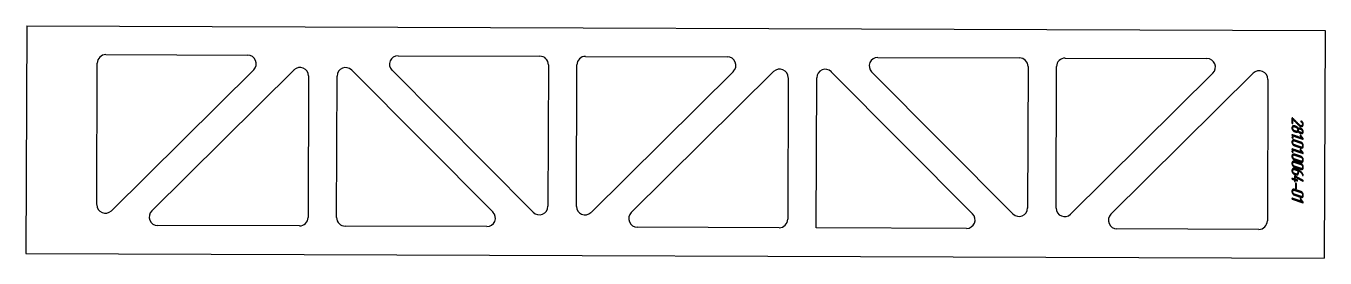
# Model space of a CAD drawing. Header units: millimetres. Extents: x 29 to 2308, y 53 to 461.
import ezdxf

# ---------------------------------------------------------------- set-up
doc = ezdxf.new("R2010")
doc.units = ezdxf.units.MM
doc.linetypes.add('K5LT_BASIC', pattern=[0])
doc.layers.add('Engraving', color=7, linetype='Continuous')

msp = doc.modelspace()

# ---------------------------------------------------------------- linework, layer by layer
at = {"color": 143, "linetype": 'K5LT_BASIC', "lineweight": 25, "true_color": 0x33acca}
for p, q in [((30.7, 461.3), (29.3, 61.3)), ((30.7, 461.3), (2308.2, 453.2)), ((2308.2, 453.2), (2306.8, 53.2)), ((169.5, 410.8), (418.3, 409.9)), ((153.5, 147.1), (154.4, 395.9)), ((682.1, 409), (930.9, 408.1)), ((945.8, 393), (944.9, 144.3)), ((994.9, 144.1), (995.8, 392.9)), ((1010.9, 407.8), (1259.7, 406.9)), ((1523.5, 406), (1772.3, 405.1)), ((1787.2, 390), (1786.4, 141.2)), ((1836.4, 141.1), (1837.2, 389.9)), ((1852.3, 404.8), (2101.1, 403.9)), ((428.8, 384.3), (179.1, 136.4)), ((249.8, 136.1), (499.5, 384)), ((525, 373.3), (524.2, 124.5)), ((574.2, 124.4), (575, 373.1)), ((600.7, 383.7), (848.6, 134)), ((919.3, 133.7), (671.4, 383.4)), ((1270.2, 381.3), (1020.5, 133.4)), ((1091.2, 133.1), (1340.9, 381)), ((1366.5, 370.3), (1365.6, 121.5)), ((1415.5, 106.4), (1416.5, 370.1)), ((1442.1, 380.7), (1690, 131)), ((1760.7, 130.7), (1512.8, 380.4)), ((2111.6, 378.3), (1861.9, 130.4)), ((1932.6, 130.1), (2182.3, 378)), ((2207.9, 367.3), (2207, 118.5)), ((509.1, 109.6), (260.3, 110.5)), ((837.9, 108.4), (589.1, 109.3)), ((1350.5, 106.6), (1101.7, 107.5)), ((1679.3, 105.4), (1415.5, 106.4)), ((2191.9, 103.6), (1943.1, 104.5)), ((29.3, 61.3), (2306.8, 53.2))]:
    msp.add_line(p, q, dxfattribs=at)
for centre, start, end in [((169.4, 395.8), 89.7954, 179.7954), ((418.2, 394.9), 314.7954, 89.7954), ((510, 373.4), 359.7954, 134.7954), ((590, 373.1), 44.7954, 179.7954), ((682, 394), 89.7954, 224.7954), ((930.8, 393.1), 359.7954, 89.7954), ((1010.8, 392.8), 89.7954, 179.7954), ((1259.6, 391.9), 314.7954, 89.7954), ((1523.5, 391), 89.7954, 224.7954), ((1772.2, 390.1), 359.7954, 89.7954), ((1852.2, 389.8), 89.7954, 179.7954), ((2101, 388.9), 314.7954, 89.7954), ((1351.5, 370.4), 359.7954, 134.7954), ((1431.5, 370.1), 44.7954, 179.7954), ((2192.9, 367.4), 359.7954, 134.7954), ((168.5, 147), 179.7954, 314.7954), ((929.9, 144.3), 224.7954, 359.7954), ((1009.9, 144), 179.7954, 314.7954), ((1771.4, 141.3), 224.7954, 359.7954), ((1851.4, 141), 179.7954, 314.7954), ((260.4, 125.5), 134.7954, 269.7954), ((509.2, 124.6), 269.7954, 359.7954), ((589.2, 124.3), 179.7954, 269.7954), ((837.9, 123.4), 269.7954, 44.7954), ((1101.8, 122.5), 134.7954, 269.7954), ((1350.6, 121.6), 269.7954, 359.7954), ((1679.4, 120.4), 269.7954, 44.7954), ((1943.2, 119.5), 134.7954, 269.7954), ((2192, 118.6), 269.7954, 359.7954)]:
    msp.add_arc(centre, 15, start, end, dxfattribs=at)
at = {"layer": 'Engraving', "color": 143, "linetype": 'K5LT_BASIC', "lineweight": 25, "true_color": 0x33acca}
for points, knots in [([(2250.2, 290.5), (2250.2, 294.8), (2250.2, 299), (2250.2, 299.3), (2250.5, 299.5), (2250.7, 299.6), (2251, 299.5), (2251.2, 299.4), (2251.3, 299.3), (2257.2, 293.3), (2263.1, 287.4), (2263.4, 287.2), (2263.7, 287), (2263.9, 286.8), (2264.2, 286.6), (2264.7, 286.2), (2265.2, 286), (2266.7, 285.6), (2267.7, 286.4), (2268.1, 286.7), (2268.4, 287.3), (2268.7, 287.9), (2268.7, 288.7), (2268.7, 289.6), (2268.1, 290.7), (2267.6, 291.7), (2266.3, 292.7), (2266, 292.8), (2265.9, 293), (2265.8, 293.2), (2265.8, 293.5), (2265.8, 293.8), (2266, 293.9), (2266.2, 294.1), (2266.5, 294), (2266.6, 293.9), (2266.8, 293.8), (2268.5, 292.7), (2269.4, 291.1), (2270.1, 289.7), (2270.1, 288.2), (2270.1, 286.2), (2268.7, 285.1), (2267.3, 283.9), (2265.2, 284.6), (2264.6, 284.8), (2263.9, 285.3), (2263.2, 285.7), (2262.3, 286.5), (2257, 291.9), (2251.7, 297.2), (2251.7, 293.6), (2251.7, 290), (2251.7, 289.8), (2251.4, 289.6), (2251.2, 289.5), (2250.9, 289.6), (2250.7, 289.7), (2250.5, 289.9), (2250.2, 290.2), (2250.2, 290.5)], [0, 0, 0, 3.047826, 3.047826, 3.226196, 3.226196, 3.425035, 3.425035, 3.570989, 3.570989, 9.561221, 9.561221, 9.825724, 9.825724, 10.050668, 10.050668, 10.473601, 10.473601, 11.396415, 11.396415, 11.832946, 11.832946, 12.317549, 12.317549, 13.072233, 13.072233, 14.062635, 14.062635, 14.240973, 14.240973, 14.40613, 14.40613, 14.588981, 14.588981, 14.779051, 14.779051, 14.881829, 14.881829, 16.249197, 16.249197, 17.325971, 17.325971, 18.610175, 18.610175, 19.935785, 19.935785, 20.483021, 20.483021, 21.195978, 21.195978, 26.62229, 26.62229, 29.191003, 29.191003, 29.365522, 29.365522, 29.547183, 29.547183, 29.763638, 29.763638, 30, 30, 30]), ([(2254.5, 275.6), (2252.7, 276.3), (2251.5, 277.9), (2250.2, 279.6), (2250.2, 281.4), (2250.2, 282.1), (2250.2, 282.8), (2250.2, 284.4), (2251.5, 285.3), (2252.7, 286.2), (2254.5, 285.6), (2255.9, 285.1), (2257.3, 284.6), (2258.4, 284.3), (2259.4, 283.3), (2260.4, 282.4), (2261.1, 281.1), (2261.7, 281.6), (2262.6, 281.7), (2263.4, 281.9), (2264.4, 281.5), (2265.2, 281.3), (2265.9, 281), (2267.5, 280.5), (2268.9, 278.8), (2269.5, 277.9), (2269.8, 277.1), (2269.9, 276.7), (2270.1, 276.2), (2270.1, 276), (2270.1, 275.8), (2270.1, 275.5), (2270.1, 275.3), (2270.1, 273.6), (2268.9, 272.7), (2268.3, 272.3), (2267.5, 272.2), (2267.1, 272.2), (2266.8, 272.3), (2266.5, 272.3), (2266.3, 272.3), (2266.1, 272.4), (2265.9, 272.5), (2265.1, 272.7), (2264.4, 273), (2263.4, 273.3), (2262.6, 274), (2261.8, 274.7), (2261.1, 275.7), (2260.6, 274.9), (2259.6, 274.6), (2258.5, 274.3), (2257.3, 274.7), (2255.9, 275.2), (2254.5, 275.6)], [0, 0, 0, 1.873598, 1.873598, 3.69261, 3.69261, 4.386884, 4.386884, 5.818535, 5.818535, 7.364988, 7.364988, 8.831065, 8.831065, 10.043454, 10.043454, 11.431214, 11.431214, 12.22177, 12.22177, 13.14885, 13.14885, 13.899491, 13.899491, 15.762312, 15.762312, 16.708293, 16.708293, 17.125443, 17.125443, 17.362221, 17.362221, 17.577677, 17.577677, 19.055802, 19.055802, 19.771228, 19.771228, 20.139764, 20.139764, 20.365597, 20.365597, 20.592941, 20.592941, 21.340886, 21.340886, 22.373032, 22.373032, 23.469845, 23.469845, 24.415003, 24.415003, 25.533412, 25.533412, 27, 27, 27]), ([(2254.5, 277.1), (2255.9, 276.6), (2257.3, 276.1), (2258.5, 275.7), (2259.3, 276.2), (2260.2, 276.8), (2260.2, 278), (2260.2, 278.7), (2260.2, 279.4), (2260.2, 280.6), (2259.3, 281.7), (2258.5, 282.8), (2257.3, 283.2), (2255.9, 283.7), (2254.5, 284.2), (2253.3, 284.6), (2252.5, 284), (2251.7, 283.4), (2251.7, 282.3), (2251.7, 281.6), (2251.7, 280.9), (2251.7, 279.7), (2252.5, 278.6), (2253.3, 277.5), (2254.5, 277.1)], [0, 0, 0, 1.329406, 1.329406, 2.254108, 2.254108, 3.148824, 3.148824, 3.778355, 3.778355, 4.877538, 4.877538, 6.009386, 6.009386, 7.338792, 7.338792, 8.260968, 8.260968, 9.137189, 9.137189, 9.766721, 9.766721, 10.866842, 10.866842, 12, 12, 12]), ([(2264.4, 274.4), (2265.1, 274.2), (2265.9, 273.9), (2267.1, 273.5), (2267.9, 274.1), (2268.7, 274.6), (2268.7, 275.8), (2268.7, 277), (2267.9, 278.1), (2267.1, 279.2), (2265.9, 279.6), (2265.1, 279.8), (2264.4, 280.1), (2263.2, 280.5), (2262.4, 279.9), (2261.6, 279.4), (2261.6, 278.2), (2261.6, 277.1), (2262.4, 275.9), (2263.2, 274.8), (2264.4, 274.4)], [0, 0, 0, 0.718951, 0.718951, 1.697337, 1.697337, 2.634709, 2.634709, 3.797866, 3.797866, 5.000561, 5.000561, 5.719512, 5.719512, 6.697901, 6.697901, 7.635273, 7.635273, 8.789173, 8.789173, 10, 10, 10]), ([(2250.9, 268.4), (2250.6, 268.5), (2250.4, 268.8), (2250.2, 269.1), (2250.2, 269.4), (2250.2, 269.5), (2250.4, 269.8), (2250.6, 270), (2250.9, 269.8), (2259.3, 267), (2267.7, 264.1), (2266.2, 266.2), (2264.7, 268.2), (2264.4, 268.5), (2264.4, 268.8), (2264.4, 269.1), (2264.7, 269.2), (2264.9, 269.4), (2265.2, 269.3), (2265.3, 269.2), (2265.6, 268.9), (2267.8, 266), (2269.9, 263.2), (2270.1, 262.9), (2270.1, 262.6), (2270.1, 262.3), (2269.9, 262.2), (2269.7, 262), (2269.4, 262.1), (2260.2, 265.3), (2250.9, 268.4)], [0, 0, 0, 0.181151, 0.181151, 0.343934, 0.343934, 0.472146, 0.472146, 0.625059, 0.625059, 5.39951, 5.39951, 6.773407, 6.773407, 6.936544, 6.936544, 7.074093, 7.074093, 7.217588, 7.217588, 7.383484, 7.383484, 9.302301, 9.302301, 9.462957, 9.462957, 9.596849, 9.596849, 9.739807, 9.739807, 15, 15, 15]), ([(2252.4, 264.8), (2252.4, 264.4), (2252, 264.2), (2251.7, 264), (2251.3, 264.1), (2250.9, 264.2), (2250.6, 264.6), (2250.2, 265), (2250.2, 265.5), (2250.2, 266), (2250.5, 266.2), (2250.9, 266.4), (2251.3, 266.2), (2251.5, 266.1), (2251.9, 265.7), (2252.4, 265.3), (2252.4, 264.8)], [0, 0, 0, 0.855828, 0.855828, 1.74556, 1.74556, 2.805969, 2.805969, 3.96496, 3.96496, 4.876932, 4.876932, 5.801755, 5.801755, 6.76801, 6.76801, 8, 8, 8]), ([(2254.5, 250.8), (2252.7, 251.4), (2251.5, 253), (2250.2, 254.7), (2250.2, 256.5), (2250.2, 257.2), (2250.2, 257.9), (2250.2, 259.5), (2251.5, 260.4), (2252.7, 261.3), (2254.5, 260.7), (2260.2, 258.8), (2265.9, 256.9), (2267.6, 256.3), (2268.8, 254.6), (2270.1, 252.9), (2270.1, 251.1), (2270.1, 250.4), (2270.1, 249.7), (2270.1, 248), (2268.9, 247.1), (2267.6, 246.3), (2265.9, 246.9), (2260.2, 248.8), (2254.5, 250.8)], [0, 0, 0, 0.846521, 0.846521, 1.674424, 1.674424, 1.989042, 1.989042, 2.637777, 2.637777, 3.338641, 3.338641, 5.996422, 5.996422, 6.83575, 6.83575, 7.667338, 7.667338, 7.981955, 7.981955, 8.645972, 8.645972, 9.342219, 9.342219, 12, 12, 12]), ([(2254.5, 252.2), (2260.2, 250.3), (2265.9, 248.3), (2267, 247.9), (2267.9, 248.5), (2268.7, 249), (2268.7, 250.2), (2268.7, 250.9), (2268.7, 251.6), (2268.7, 252.8), (2267.9, 253.9), (2267, 255), (2265.9, 255.4), (2260.2, 257.4), (2254.5, 259.3), (2253.3, 259.7), (2252.5, 259.1), (2251.7, 258.5), (2251.7, 257.4), (2251.7, 256.7), (2251.7, 256), (2251.7, 254.9), (2252.5, 253.7), (2253.3, 252.6), (2254.5, 252.2)], [0, 0, 0, 3.194824, 3.194824, 3.749556, 3.749556, 4.284872, 4.284872, 4.662943, 4.662943, 5.32312, 5.32312, 6.003067, 6.003067, 9.197891, 9.197891, 9.751896, 9.751896, 10.278148, 10.278148, 10.656218, 10.656218, 11.310094, 11.310094, 12, 12, 12]), ([(2250.9, 243.5), (2250.6, 243.7), (2250.4, 243.9), (2250.2, 244.2), (2250.2, 244.5), (2250.2, 244.6), (2250.4, 244.9), (2250.6, 245.1), (2250.9, 245), (2259.3, 242.1), (2267.7, 239.3), (2266.2, 241.3), (2264.7, 243.3), (2264.4, 243.6), (2264.4, 243.9), (2264.4, 244.2), (2264.7, 244.3), (2264.9, 244.5), (2265.2, 244.4), (2265.3, 244.3), (2265.6, 244), (2267.8, 241.2), (2269.9, 238.3), (2270.1, 238), (2270.1, 237.8), (2270.1, 237.5), (2269.9, 237.3), (2269.7, 237.2), (2269.4, 237.3), (2260.2, 240.4), (2250.9, 243.5)], [0, 0, 0, 0.181151, 0.181151, 0.343934, 0.343934, 0.472146, 0.472146, 0.625059, 0.625059, 5.39951, 5.39951, 6.773407, 6.773407, 6.936544, 6.936544, 7.074093, 7.074093, 7.217588, 7.217588, 7.383484, 7.383484, 9.302301, 9.302301, 9.462957, 9.462957, 9.596849, 9.596849, 9.739807, 9.739807, 15, 15, 15]), ([(2252.4, 239.9), (2252.4, 239.5), (2252, 239.3), (2251.7, 239.1), (2251.3, 239.2), (2250.9, 239.4), (2250.6, 239.7), (2250.2, 240.1), (2250.2, 240.6), (2250.2, 241.1), (2250.5, 241.3), (2250.9, 241.5), (2251.3, 241.4), (2251.5, 241.3), (2251.9, 240.9), (2252.4, 240.5), (2252.4, 239.9)], [0, 0, 0, 0.855828, 0.855828, 1.74556, 1.74556, 2.805969, 2.805969, 3.96496, 3.96496, 4.876932, 4.876932, 5.801755, 5.801755, 6.76801, 6.76801, 8, 8, 8]), ([(2254.5, 225.9), (2252.7, 226.5), (2251.5, 228.2), (2250.2, 229.8), (2250.2, 231.6), (2250.2, 232.3), (2250.2, 233), (2250.2, 234.7), (2251.5, 235.6), (2252.7, 236.5), (2254.5, 235.9), (2260.2, 233.9), (2265.9, 232), (2267.6, 231.4), (2268.8, 229.7), (2270.1, 228.1), (2270.1, 226.3), (2270.1, 225.6), (2270.1, 224.9), (2270.1, 223.1), (2268.9, 222.3), (2267.6, 221.4), (2265.9, 222), (2260.2, 224), (2254.5, 225.9)], [0, 0, 0, 0.846521, 0.846521, 1.674424, 1.674424, 1.989042, 1.989042, 2.637777, 2.637777, 3.338641, 3.338641, 5.996422, 5.996422, 6.83575, 6.83575, 7.667338, 7.667338, 7.981955, 7.981955, 8.645972, 8.645972, 9.342219, 9.342219, 12, 12, 12]), ([(2254.5, 227.3), (2260.2, 225.4), (2265.9, 223.5), (2267, 223.1), (2267.9, 223.6), (2268.7, 224.2), (2268.7, 225.3), (2268.7, 226.1), (2268.7, 226.8), (2268.7, 227.9), (2267.9, 229.1), (2267, 230.2), (2265.9, 230.6), (2260.2, 232.5), (2254.5, 234.4), (2253.3, 234.8), (2252.5, 234.2), (2251.7, 233.7), (2251.7, 232.6), (2251.7, 231.8), (2251.7, 231.1), (2251.7, 230), (2252.5, 228.9), (2253.3, 227.7), (2254.5, 227.3)], [0, 0, 0, 3.194824, 3.194824, 3.749556, 3.749556, 4.284872, 4.284872, 4.662943, 4.662943, 5.32312, 5.32312, 6.003067, 6.003067, 9.197891, 9.197891, 9.751896, 9.751896, 10.278148, 10.278148, 10.656218, 10.656218, 11.310094, 11.310094, 12, 12, 12]), ([(2254.5, 213.2), (2252.7, 213.8), (2251.5, 215.5), (2250.2, 217.1), (2250.2, 218.9), (2250.2, 219.6), (2250.2, 220.3), (2250.2, 222), (2251.5, 222.9), (2252.7, 223.8), (2254.5, 223.2), (2260.2, 221.2), (2265.9, 219.3), (2267.6, 218.7), (2268.8, 217), (2270.1, 215.4), (2270.1, 213.6), (2270.1, 212.9), (2270.1, 212.2), (2270.1, 210.4), (2268.9, 209.6), (2267.6, 208.7), (2265.9, 209.3), (2260.2, 211.3), (2254.5, 213.2)], [0, 0, 0, 0.846521, 0.846521, 1.674424, 1.674424, 1.989042, 1.989042, 2.637777, 2.637777, 3.338641, 3.338641, 5.996422, 5.996422, 6.83575, 6.83575, 7.667338, 7.667338, 7.981955, 7.981955, 8.645972, 8.645972, 9.342219, 9.342219, 12, 12, 12]), ([(2260.8, 208.3), (2263.8, 207.3), (2266.2, 204.9), (2268.9, 202.4), (2270.1, 199), (2270.1, 198.9), (2270.1, 198.7), (2270.1, 198.4), (2269.9, 198.3), (2269.7, 198.2), (2269.4, 198.3), (2269.2, 198.4), (2269, 198.5), (2268.9, 198.6), (2268.7, 199), (2268.7, 199.1), (2268.6, 199.3), (2268.6, 199.4), (2268.5, 199.6), (2268.3, 200), (2268.2, 200.3), (2267.9, 201), (2267.4, 201.6), (2266.7, 202.8), (2265.5, 204), (2264.6, 204.8), (2263.6, 205.6), (2262.5, 206.3), (2261.6, 206.6), (2261.6, 204.5), (2261.6, 202.4), (2261.6, 200.6), (2260.4, 199.8), (2259.1, 198.9), (2257.3, 199.5), (2255.9, 200), (2254.5, 200.5), (2252.7, 201.1), (2251.5, 202.8), (2250.2, 204.4), (2250.2, 206.2), (2250.2, 206.9), (2250.2, 207.6), (2250.2, 209.3), (2251.5, 210.2), (2252.7, 211.1), (2254.5, 210.5), (2257.7, 209.4), (2260.8, 208.3)], [0, 0, 0, 2.498316, 2.498316, 5.262484, 5.262484, 5.387819, 5.387819, 5.576565, 5.576565, 5.780812, 5.780812, 5.94013, 5.94013, 6.158112, 6.158112, 6.282716, 6.282716, 6.433855, 6.433855, 6.733626, 6.733626, 7.321232, 7.321232, 8.511503, 8.511503, 9.467261, 9.467261, 10.342598, 10.342598, 11.992145, 11.992145, 13.165958, 13.165958, 14.387907, 14.387907, 15.553255, 15.553255, 17.042108, 17.042108, 18.487785, 18.487785, 19.039603, 19.039603, 20.17753, 20.17753, 21.406839, 21.406839, 24, 24, 24]), ([(2254.5, 214.6), (2260.2, 212.7), (2265.9, 210.8), (2267, 210.4), (2267.9, 210.9), (2268.7, 211.5), (2268.7, 212.6), (2268.7, 213.4), (2268.7, 214.1), (2268.7, 215.2), (2267.9, 216.4), (2267, 217.5), (2265.9, 217.9), (2260.2, 219.8), (2254.5, 221.7), (2253.3, 222.1), (2252.5, 221.5), (2251.7, 221), (2251.7, 219.9), (2251.7, 219.1), (2251.7, 218.4), (2251.7, 217.3), (2252.5, 216.2), (2253.3, 215), (2254.5, 214.6)], [0, 0, 0, 3.194824, 3.194824, 3.749556, 3.749556, 4.284872, 4.284872, 4.662943, 4.662943, 5.32312, 5.32312, 6.003067, 6.003067, 9.197891, 9.197891, 9.751896, 9.751896, 10.278148, 10.278148, 10.656218, 10.656218, 11.310094, 11.310094, 12, 12, 12]), ([(2260.2, 207.1), (2257.3, 208.1), (2254.5, 209), (2253.3, 209.4), (2252.5, 208.8), (2251.7, 208.3), (2251.7, 207.2), (2251.7, 206.4), (2251.7, 205.7), (2251.7, 204.5), (2252.5, 203.4), (2253.3, 202.3), (2254.5, 201.9), (2255.9, 201.4), (2257.3, 201), (2258.5, 200.6), (2259.3, 201.1), (2260.2, 201.6), (2260.2, 202.8), (2260.2, 205), (2260.2, 207.1)], [0, 0, 0, 2.151609, 2.151609, 2.897861, 2.897861, 3.606926, 3.606926, 4.116362, 4.116362, 5.006613, 5.006613, 5.923599, 5.923599, 6.999394, 6.999394, 7.74769, 7.74769, 8.471721, 8.471721, 10, 10, 10]), ([(2255.9, 190.2), (2255.9, 189.1), (2255.9, 188), (2255.9, 187.8), (2255.7, 187.6), (2255.5, 187.5), (2255.2, 187.6), (2254.9, 187.6), (2254.7, 187.9), (2254.5, 188.2), (2254.5, 188.5), (2254.5, 189.6), (2254.5, 190.7), (2252.7, 191.3), (2250.9, 191.9), (2250.6, 192), (2250.4, 192.2), (2250.2, 192.5), (2250.2, 192.8), (2250.2, 192.9), (2250.4, 193.3), (2250.6, 193.4), (2250.9, 193.3), (2252.7, 192.7), (2254.5, 192.1), (2254.5, 194.6), (2254.5, 197), (2254.5, 197.4), (2254.7, 197.5), (2254.9, 197.6), (2255.2, 197.5), (2255.3, 197.5), (2255.3, 197.5), (2262.5, 193.6), (2269.6, 189.8), (2269.8, 189.6), (2270, 189.4), (2270.1, 189.1), (2270.1, 188.9), (2270.1, 188.6), (2269.9, 188.5), (2269.7, 188.3), (2269.4, 188.4), (2269.3, 188.5), (2269.3, 188.5), (2262.6, 192.1), (2255.9, 195.7), (2255.9, 193.6), (2255.9, 191.6), (2257.7, 191), (2259.5, 190.4), (2259.7, 190.3), (2259.9, 190), (2260.2, 189.7), (2260.2, 189.4), (2260.2, 189.2), (2260, 189), (2259.8, 188.8), (2259.5, 189), (2257.7, 189.6), (2255.9, 190.2)], [0, 0, 0, 0.919271, 0.919271, 1.127707, 1.127707, 1.344577, 1.344577, 1.602992, 1.602992, 1.885279, 1.885279, 2.80455, 2.80455, 4.412203, 4.412203, 4.700056, 4.700056, 4.958613, 4.958613, 5.162261, 5.162261, 5.405251, 5.405251, 7.012904, 7.012904, 9.140618, 9.140618, 9.358167, 9.358167, 9.5736, 9.5736, 9.652851, 9.652851, 16.566261, 16.566261, 16.816195, 16.816195, 17.03414, 17.03414, 17.246724, 17.246724, 17.473684, 17.473684, 17.546543, 17.546543, 24.044603, 24.044603, 25.801161, 25.801161, 27.41337, 27.41337, 27.672909, 27.672909, 27.947247, 27.947247, 28.150404, 28.150404, 28.387791, 28.387791, 30, 30, 30]), ([(2256.6, 175.8), (2256.6, 180.1), (2256.6, 184.3), (2256.6, 184.7), (2256.8, 184.8), (2257.1, 184.9), (2257.3, 184.8), (2257.5, 184.7), (2257.8, 184.5), (2258, 184.2), (2258, 183.8), (2258, 179.6), (2258, 175.3), (2258, 175.1), (2257.8, 174.9), (2257.6, 174.8), (2257.3, 174.8), (2257.1, 174.9), (2256.9, 175.2), (2256.6, 175.5), (2256.6, 175.8)], [0, 0, 0, 3.94619, 3.94619, 4.18756, 4.18756, 4.430856, 4.430856, 4.683549, 4.683549, 5.009861, 5.009861, 8.956051, 8.956051, 9.181245, 9.181245, 9.415662, 9.415662, 9.694987, 9.694987, 10, 10, 10]), ([(2254.5, 164), (2252.7, 164.6), (2251.5, 166.3), (2250.2, 167.9), (2250.2, 169.7), (2250.2, 170.4), (2250.2, 171.1), (2250.2, 172.8), (2251.5, 173.7), (2252.7, 174.6), (2254.5, 173.9), (2260.2, 172), (2265.9, 170.1), (2267.6, 169.5), (2268.8, 167.8), (2270.1, 166.2), (2270.1, 164.4), (2270.1, 163.7), (2270.1, 162.9), (2270.1, 161.2), (2268.9, 160.4), (2267.6, 159.5), (2265.9, 160.1), (2260.2, 162), (2254.5, 164)], [0, 0, 0, 0.846521, 0.846521, 1.674424, 1.674424, 1.989042, 1.989042, 2.637777, 2.637777, 3.338641, 3.338641, 5.996422, 5.996422, 6.83575, 6.83575, 7.667338, 7.667338, 7.981955, 7.981955, 8.645972, 8.645972, 9.342219, 9.342219, 12, 12, 12]), ([(2254.5, 165.4), (2260.2, 163.5), (2265.9, 161.5), (2267, 161.1), (2267.9, 161.7), (2268.7, 162.2), (2268.7, 163.4), (2268.7, 164.1), (2268.7, 164.8), (2268.7, 166), (2267.9, 167.1), (2267, 168.3), (2265.9, 168.7), (2260.2, 170.6), (2254.5, 172.5), (2253.3, 172.9), (2252.5, 172.3), (2251.7, 171.8), (2251.7, 170.6), (2251.7, 169.9), (2251.7, 169.2), (2251.7, 168.1), (2252.5, 166.9), (2253.3, 165.8), (2254.5, 165.4)], [0, 0, 0, 3.194824, 3.194824, 3.749556, 3.749556, 4.284872, 4.284872, 4.662943, 4.662943, 5.32312, 5.32312, 6.003067, 6.003067, 9.197891, 9.197891, 9.751896, 9.751896, 10.278148, 10.278148, 10.656218, 10.656218, 11.310094, 11.310094, 12, 12, 12]), ([(2250.9, 156.8), (2250.6, 156.9), (2250.4, 157.1), (2250.2, 157.4), (2250.2, 157.7), (2250.2, 157.8), (2250.4, 158.2), (2250.6, 158.3), (2250.9, 158.2), (2259.3, 155.3), (2267.7, 152.5), (2266.2, 154.5), (2264.7, 156.6), (2264.4, 156.9), (2264.4, 157.1), (2264.4, 157.4), (2264.7, 157.6), (2264.9, 157.7), (2265.2, 157.6), (2265.3, 157.6), (2265.6, 157.2), (2267.8, 154.4), (2269.9, 151.5), (2270.1, 151.3), (2270.1, 151), (2270.1, 150.7), (2269.9, 150.5), (2269.7, 150.4), (2269.4, 150.5), (2260.2, 153.6), (2250.9, 156.8)], [0, 0, 0, 0.181151, 0.181151, 0.343934, 0.343934, 0.472146, 0.472146, 0.625059, 0.625059, 5.39951, 5.39951, 6.773407, 6.773407, 6.936544, 6.936544, 7.074093, 7.074093, 7.217588, 7.217588, 7.383484, 7.383484, 9.302301, 9.302301, 9.462957, 9.462957, 9.596849, 9.596849, 9.739807, 9.739807, 15, 15, 15])]:
    msp.add_open_spline(points, degree=2, knots=knots, dxfattribs=at)

doc.saveas('drawing.dxf')
